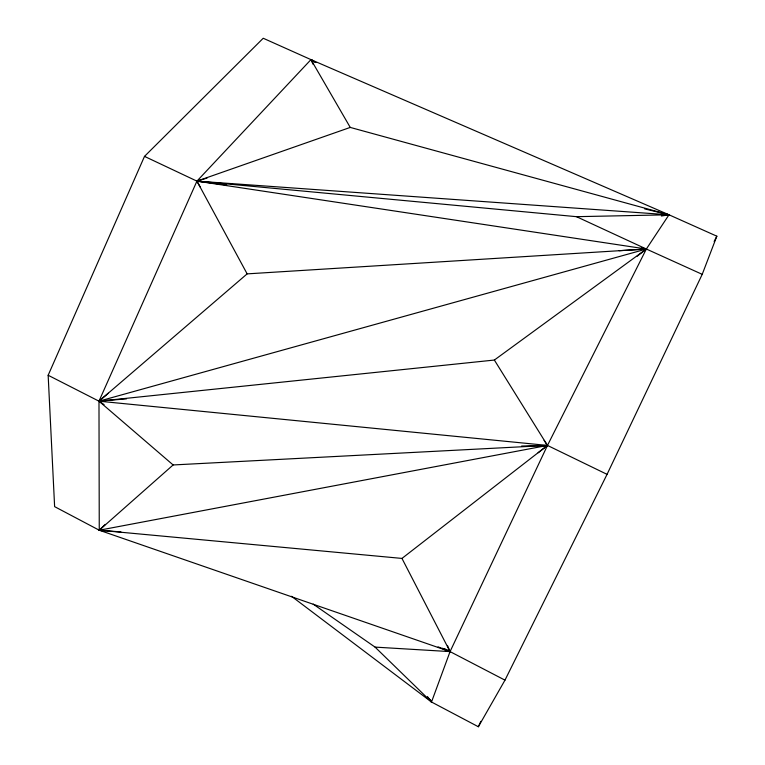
<?xml version="1.0" encoding="UTF-8"?>
<svg xmlns="http://www.w3.org/2000/svg" width="765" height="765" viewBox="0 0 765 765"><rect width="100%" height="100%" fill="white"/><g stroke="black" fill="none" stroke-linecap="round" stroke-linejoin="round"><path stroke-width="1.15" d="M144.499 156.385L196.93 181.133L350.246 127.42L668.993 214.793L646.348 249.027L547.472 445.431L450.059 651.608L431.508 702.012L478.364 726.75L504.977 680.152L607.056 474.348L702.213 274.339L716.843 236.194L668.993 214.793L310.963 59.622L263.227 38.25L144.499 156.385L48.157 375.261L54.621 506.64L99.259 530.221L450.059 651.608L504.977 680.152M102.52 530.834L99.259 530.221L98.981 401.176L196.93 181.133L310.963 59.622L316.012 62.548M478.364 726.75L480.822 721.347M714.127 241.453L716.843 236.194M105.254 524.398L99.259 530.221L401.969 558.421L547.472 445.431L607.056 474.348M48.157 375.261L98.981 401.176L494.362 360.047L547.472 445.431L173.129 464.957L99.259 530.221L120.937 531.924M173.129 464.957L98.981 401.176L247.143 273.87L646.348 249.027L702.213 274.339M104.069 404.609L98.981 401.176L108.286 393.22M637.169 256.265L646.348 249.027L576.475 216.677L196.93 181.133L247.143 273.87M538.139 452.775L547.472 445.431L544.078 440.363M494.362 360.047L646.348 249.027L641.558 247.774M200.191 186.976L196.93 181.133L207.028 178.092M102.615 530.375L99.259 530.221L547.472 445.431L98.981 401.176L646.348 249.027L196.93 181.133L668.993 214.793L665.885 215.434M661.381 216.017L668.993 214.793L644.704 208.902M664.938 215.147L668.993 214.793L576.475 216.677M98.981 401.176L126.455 398.871M619.067 250.7L646.348 249.027M521.625 446.043L547.472 445.431M313.191 604.13L375.051 647.104L450.059 651.608L447.458 645.478M196.93 181.133L226.641 184.987M445.345 650.613L450.059 651.608L401.969 558.421M438.087 646.865L450.059 651.608L444.781 648.854M442.514 648.251L450.059 651.608M314.96 62.099L310.963 59.622L313.086 64.317M312.751 60.961L310.963 59.622L350.246 127.42M291.522 596.289L431.508 702.012L430.379 699.918M313.755 61.869L310.963 59.622L312.608 61.143M375.051 647.104L431.508 702.012L427.377 696.485M427.692 697.68L431.508 702.012L428.448 698.445"/></g></svg>
